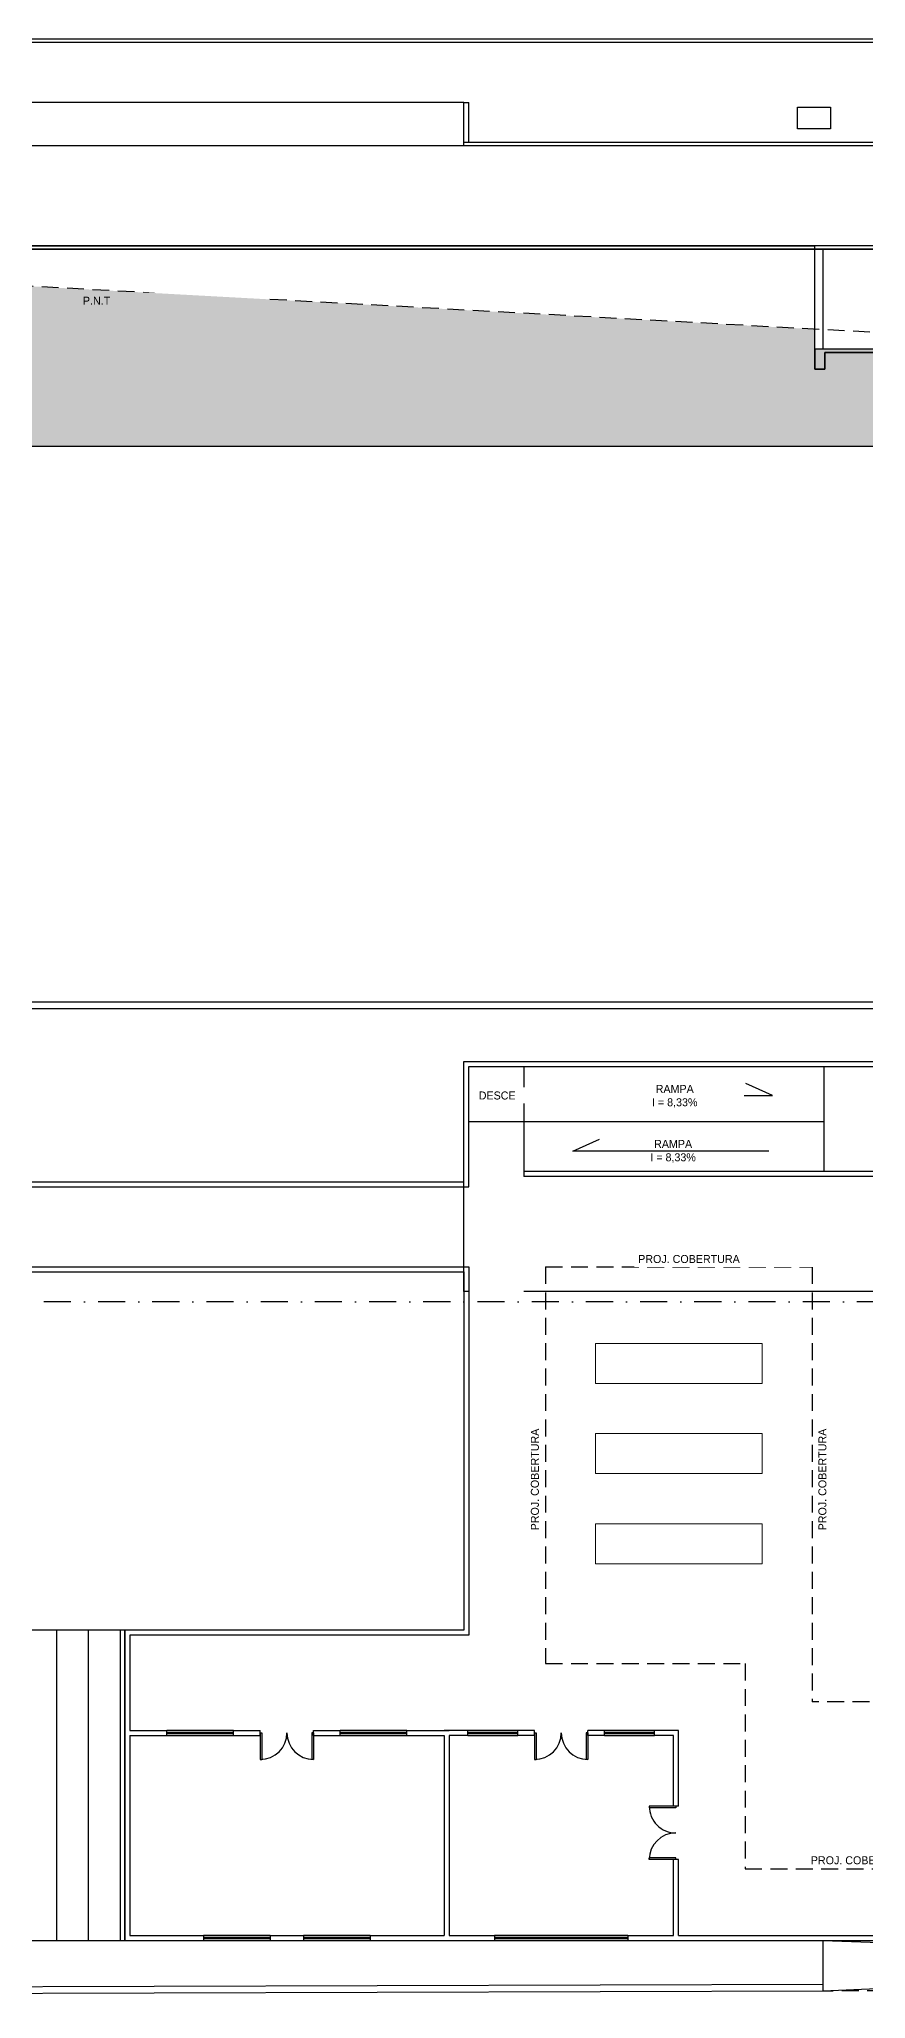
# Model space of a CAD drawing. Header units: centimetres. Extents: x 0 to 1099704, y -139216 to 99734.
# Drawn here: x 1077076 to 1079557, y 7848 to 13724 of the extents above; entities that cross this region are included whole.
import ezdxf

# ---------------------------------------------------------------- set-up
doc = ezdxf.new("R2010")
doc.units = ezdxf.units.CM
doc.header["$LTSCALE"] = 4
doc.linetypes.add('DASHDOT', pattern=[25.4, 12.7, -6.35, 0, -6.35])
doc.linetypes.add('HIDDENX2', pattern=[19.05, 12.7, -6.35])
for name, color, linetype in [('0.1', 1, 'Continuous'), ('0.2', 2, 'Continuous'), ('0.4', 4, 'Continuous'), ('0.6', 6, 'Continuous'), ('02-CONT', 2, 'Continuous'), ('03-CONT', 3, 'Continuous'), ('B-CORTE', 4, 'DASHDOT'), ('C-TEXTO-02', 2, 'Continuous'), ('VISTA3', 3, 'Continuous')]:
    doc.layers.add(name, color=color, linetype=linetype)
doc.styles.add('Símbolos', font='ERASLGHT.TTF')

# ---------------------------------------------------------------- blocks, each defined once
blk = doc.blocks.new('1_00')
for p, q in [((-129.2, 59.1), (-129.2, 109.1)), ((-129.2, 109.1), (-126.2, 109.1)), ((-126.2, 59.1), (-126.2, 109.1)), ((-29.2, 109.1), (-32.2, 109.1)), ((-32.2, 59.1), (-32.2, 109.1)), ((-29.2, 59.1), (-29.2, 109.1)), ((-129.2, 59.1), (-126.2, 59.1)), ((-29.2, 59.1), (-32.2, 59.1))]:
    blk.add_line(p, q)
at = {"color": 1}
for centre, start, end in [((-129.2, 59.1), 0, 90), ((-29.2, 59.1), 90, 180)]:
    blk.add_arc(centre, 50, start, end, dxfattribs=at)

msp = doc.modelspace()

# ---------------------------------------------------------------- hatches: boundary and pattern name
at = {"layer": '0.4', "true_color": 0xf8f3ec}
h = msp.add_hatch(dxfattribs=at)
h.set_pattern_fill('ANSI31', scale=30, angle=45)
h.set_pattern_definition([(90, (226927.4, 32923.72), (-95.25, 0), [])])
h.paths.add_polyline_path([(1075412.609, 8174.263), (1075012.609, 8174.263), (1075012.609, 7859.263), (1075412.609, 7859.263)])
h.paths.add_polyline_path([(1077332.618, 8953.137), (1075412.609, 8953.137), (1075412.609, 8023.137), (1077332.618, 8023.137)])
h.paths.add_polyline_path([(1073242.311, 9184.745), (1072337.311, 9184.745), (1072337.311, 9664.745), (1071352.311, 9664.745), (1071352.311, 8354.745), (1073242.311, 8354.745)])
at = {"layer": '03-CONT', "true_color": 0xcd6928}
h = msp.add_hatch(dxfattribs=at)
h.set_pattern_fill('AR-CONC', color=32, scale=0.01, angle=45)
h.paths.add_polyline_path([(1080208.643, 12784.462), (1082844.681, 12784.462), (1082844.681, 12734.462), (1082874.681, 12734.462), (1082874.681, 12784.462), (1083152.618, 12784.462), (1083152.618, 12734.462), (1083182.618, 12734.462), (1083182.618, 12794.462), (1079403.321, 12794.462), (1079403.321, 12734.462), (1079433.321, 12734.462), (1079433.321, 12784.462), (1079598.508, 12784.462), (1079598.508, 12734.462), (1079628.508, 12734.462), (1079628.508, 12784.462), (1079817.274, 12784.462), (1079817.274, 12734.462), (1079847.274, 12734.462), (1079847.274, 12784.462), (1080178.643, 12784.462), (1080178.643, 12734.462), (1080208.643, 12734.462)])

# ---------------------------------------------------------------- linework, layer by layer
at = {"layer": '0.1'}
for p, q in [((1078530.618, 10644.137), (1078530.618, 10329.14)), ((1079430.618, 10644.137), (1079430.618, 10329.14)), ((1078365.618, 10479.14), (1079430.618, 10479.14))]:
    msp.add_line(p, q, dxfattribs=at)
at = {"layer": '0.1', "linetype": 'HIDDENX2'}
for p, q in [((1078595.618, 10042.605), (1079395.618, 10042.605)), ((1079395.618, 10042.605), (1079395.618, 8738.137)), ((1078350.618, 9969.14), (1078350.618, 8953.137))]:
    msp.add_line(p, q, dxfattribs=at)
for points in [[(1078595.618, 10042.605), (1078595.618, 8853.137)], [(1078595.618, 8853.137), (1079194.021, 8853.137), (1079194.021, 8238.137), (1079872.618, 8238.137), (1079872.618, 8738.137), (1079395.618, 8738.137)], [(1083268.864, 7881.833), (1079428.321, 7871.334)]]:
    msp.add_lwpolyline(points, dxfattribs=at)
at = {"layer": '0.1', "lineweight": 9}
for points in [[(1078745.618, 9692.871), (1079245.618, 9692.871), (1079245.618, 9812.871), (1078745.618, 9812.871)], [(1078745.618, 9422.871), (1079245.618, 9422.871), (1079245.618, 9542.871), (1078745.618, 9542.871)], [(1078745.618, 9152.871), (1079245.618, 9152.871), (1079245.618, 9272.871), (1078745.618, 9272.871)]]:
    msp.add_lwpolyline(points, close=True, dxfattribs=at)
at = {"layer": '0.2'}
for p, q in [((1078350.618, 13534.462), (1076956.385, 13534.462)), ((1078350.618, 13404.462), (1076956.385, 13404.462)), ((1077659.219, 8653.137), (1077459.219, 8653.137)), ((1077659.219, 8647.137), (1077459.219, 8647.137)), ((1077459.219, 8644.137), (1077659.219, 8644.137)), ((1078179.219, 8653.137), (1077979.219, 8653.137)), ((1078179.219, 8647.137), (1077979.219, 8647.137)), ((1077979.219, 8644.137), (1078179.219, 8644.137)), ((1078512.42, 8653.137), (1078362.42, 8653.137)), ((1078512.42, 8647.137), (1078362.42, 8647.137)), ((1078362.42, 8644.137), (1078512.42, 8644.137)), ((1078922.42, 8653.137), (1078772.42, 8653.137)), ((1078922.42, 8647.137), (1078772.42, 8647.137)), ((1078772.42, 8644.137), (1078922.42, 8644.137)), ((1077459.219, 8638.137), (1077659.219, 8638.137)), ((1077979.219, 8638.137), (1078179.219, 8638.137)), ((1078362.42, 8638.137), (1078512.42, 8638.137)), ((1078772.42, 8638.137), (1078922.42, 8638.137)), ((1077769.219, 8038.137), (1077569.219, 8038.137)), ((1077769.219, 8032.137), (1077569.219, 8032.137)), ((1077569.219, 8029.137), (1077769.219, 8029.137)), ((1077569.219, 8023.137), (1077769.219, 8023.137)), ((1078069.219, 8038.137), (1077869.219, 8038.137)), ((1078069.219, 8032.137), (1077869.219, 8032.137)), ((1077869.219, 8029.137), (1078069.219, 8029.137)), ((1077869.219, 8023.137), (1078069.219, 8023.137)), ((1078842.42, 8038.137), (1078442.42, 8038.137)), ((1078842.42, 8032.137), (1078442.42, 8032.137)), ((1078442.42, 8029.137), (1078842.42, 8029.137)), ((1078442.42, 8023.137), (1078842.42, 8023.137)), ((1079428.321, 7871.334), (1079428.321, 8023.039, 72875.6))]:
    msp.add_line(p, q, dxfattribs=at)
msp.add_lwpolyline([(1075412.609, 8023.137), (1077332.618, 8023.137), (1077332.618, 8953.137), (1075412.609, 8953.137)], close=True, dxfattribs=at)
at = {"layer": '0.4', "linetype": 'HIDDENX2'}
msp.add_line((1083981.853, 12604.462), (1071178.508, 13304.462), dxfattribs=at)
at = {"layer": '0.4'}
for p, q in [((1083182.618, 8023.137), (1079428.321, 7871.334)), ((1079428.321, 8023.039, 72875.6), (1083268.864, 7881.833))]:
    msp.add_line(p, q, dxfattribs=at)
for points in [[(1079428.321, 7891.334), (1075412.609, 7878.57)], [(1079428.321, 7871.334), (1075412.609, 7859.263)]]:
    msp.add_lwpolyline(points, dxfattribs=at)
at = {"layer": '0.6'}
for p, q in [((1083182.618, 13724.462), (1072721.385, 13724.462)), ((1083182.618, 13714.462), (1072721.385, 13714.462)), ((1078350.618, 13414.462), (1078350.618, 13534.462)), ((1078350.618, 13534.462), (1078365.618, 13534.462)), ((1078365.618, 13414.462), (1078365.618, 13534.462)), ((1078350.618, 13404.462), (1078350.618, 13414.462)), ((1083182.618, 13414.462), (1078350.618, 13414.462)), ((1083182.618, 13404.462), (1078350.618, 13404.462)), ((1079403.321, 12784.462, -31447.939), (1079403.321, 13104.462, -40232.886)), ((1083182.618, 13104.462), (1079403.321, 13104.462)), ((1083182.618, 13094.462), (1079403.321, 13094.462)), ((1079428.321, 12794.462, -31722.469), (1079428.321, 13094.462, -39958.357)), ((1083182.618, 12794.462), (1079403.321, 12794.462)), ((1079403.321, 12734.462), (1079403.321, 12784.462)), ((1083182.618, 12784.462), (1079433.321, 12784.462)), ((1079433.321, 12784.462), (1079433.321, 12734.462)), ((1079433.321, 12734.462), (1079403.321, 12734.462)), ((1083981.853, 12503.276), (1071178.508, 12503.276)), ((1078530.618, 10329.14), (1078530.618, 10314.14)), ((1079595.618, 10314.14), (1078530.618, 10314.14)), ((1076956.385, 10027.605), (1078350.618, 10028.069)), ((1077347.618, 8653.137), (1077459.219, 8653.137)), ((1077459.219, 8638.137), (1077459.219, 8653.137)), ((1077659.219, 8653.137), (1077739.219, 8653.137)), ((1077659.219, 8638.137), (1077659.219, 8653.137)), ((1077739.219, 8638.137), (1077739.219, 8653.137)), ((1077899.219, 8653.137), (1077979.219, 8653.137)), ((1077899.219, 8638.137), (1077899.219, 8653.137)), ((1077979.219, 8638.137), (1077979.219, 8653.137)), ((1078179.219, 8653.137), (1078305.819, 8653.137)), ((1078179.219, 8638.137), (1078179.219, 8653.137)), ((1078362.42, 8638.137), (1078362.42, 8653.137)), ((1078512.42, 8638.137), (1078512.42, 8653.137)), ((1078562.42, 8638.137), (1078562.42, 8653.137)), ((1078722.42, 8638.137), (1078722.42, 8653.137)), ((1078772.42, 8638.137), (1078772.42, 8653.137)), ((1078922.42, 8638.137), (1078922.42, 8653.137)), ((1077347.618, 8638.137), (1077459.219, 8638.137)), ((1077659.219, 8638.137), (1077739.219, 8638.137)), ((1077899.219, 8638.137), (1077979.219, 8638.137)), ((1078179.219, 8638.137), (1078290.819, 8638.137)), ((1078994.021, 8425.637), (1078979.021, 8425.637)), ((1078994.021, 8265.637), (1078979.021, 8265.637)), ((1077332.618, 8023.137), (1077569.219, 8023.137)), ((1077347.618, 8038.137), (1077569.219, 8038.137)), ((1077569.219, 8038.137), (1077569.219, 8023.137)), ((1077769.219, 8038.137), (1077869.219, 8038.137)), ((1077769.219, 8038.137), (1077769.219, 8023.137)), ((1077769.219, 8023.137), (1077869.219, 8023.137)), ((1077869.219, 8038.137), (1077869.219, 8023.137)), ((1078069.219, 8038.137), (1078290.819, 8038.137)), ((1078069.219, 8038.137), (1078069.219, 8023.137)), ((1078069.219, 8023.137), (1078290.819, 8023.137)), ((1078442.42, 8038.137), (1078442.42, 8023.137)), ((1078842.42, 8038.137), (1078842.42, 8023.137)), ((1078994.021, 8038.137), (1080072.618, 8038.137)), ((1078994.021, 8023.137), (1080072.618, 8023.137))]:
    msp.add_line(p, q, dxfattribs=at)
for points in [[(1076956.385, 10042.605), (1078365.618, 10043.069), (1078365.618, 8938.602), (1077347.618, 8938.137), (1077347.618, 8653.137)], [(1078350.618, 10028.069), (1078350.618, 8953.602), (1077332.618, 8953.137), (1077332.618, 8023.137)], [(1078362.42, 8653.137), (1078290.819, 8653.137)], [(1078562.42, 8653.137), (1078512.42, 8653.137)], [(1078772.42, 8653.137), (1078722.42, 8653.137)], [(1078994.021, 8425.637), (1078994.021, 8653.137), (1078922.42, 8653.137)], [(1077347.618, 8638.137), (1077347.618, 8038.137)], [(1078290.819, 8638.137), (1078290.819, 8038.137)], [(1078362.42, 8638.137), (1078305.819, 8638.137), (1078305.819, 8038.137), (1078442.42, 8038.137)], [(1078562.42, 8638.137), (1078512.42, 8638.137)], [(1078772.42, 8638.137), (1078722.42, 8638.137)], [(1078979.021, 8425.637), (1078979.021, 8638.137), (1078922.42, 8638.137)], [(1078842.42, 8038.137), (1078979.021, 8038.137), (1078979.021, 8265.637)], [(1078994.021, 8038.137), (1078994.021, 8265.637)], [(1078290.819, 8023.137), (1078442.42, 8023.137)], [(1078842.42, 8023.137), (1078994.021, 8023.137)]]:
    msp.add_lwpolyline(points, dxfattribs=at)
at = {"layer": '03-CONT'}
msp.add_lwpolyline([(1079351.252, 13521.016), (1079450.951, 13521.016), (1079450.951, 13455.96), (1079351.252, 13455.96)], close=True, dxfattribs=at)
for points in [[(1076964.408, 13094.462), (1083182.618, 13094.462), (1083182.618, 13104.462), (1072721.385, 13104.462)], [(1079403.321, 12794.462), (1079403.321, 12734.462), (1079433.321, 12734.462), (1079433.321, 12784.462), (1079598.508, 12784.462)], [(1083182.618, 12794.462), (1079403.321, 12794.462)]]:
    msp.add_lwpolyline(points, dxfattribs=at)
at = {"layer": 'B-CORTE', "ltscale": 1.6}
msp.add_line((1084165.596, 9937.82), (1070857.251, 9937.82), dxfattribs=at)
at = {"layer": 'VISTA3'}
msp.add_lwpolyline([(1078738.791, 10556.412), (1079276.681, 10556.412), (1079196.608, 10593.163)], dxfattribs=at)

# ---------------------------------------------------------------- block references
at = {"layer": '02-CONT', "xscale": 1.599999999999993, "yscale": 1.599999999999993, "zscale": 1.599999999999993}
for p, rotation in [((1077692.542, 8740.121), 180), ((1078515.743, 8740.121), 180), ((1079081.004, 8472.314), 89.99999999999999)]:
    msp.add_blockref('1_00', p, dxfattribs=dict(at, rotation=rotation))

# ---------------------------------------------------------------- texts
at = {"layer": 'C-TEXTO-02', "insert": (1078782.288, 10423.581), "char_height": 24, "width": 391.80878, "attachment_point": 1, "style": 'Símbolos', "bg_fill": 2}
msp.add_mtext('\\pxqc;RAMPA\\PI = 8,33%', dxfattribs=at)

# ---------------------------------------------------------------- next in the draw order: linework, layer by layer
at = {"layer": '0.6'}
msp.add_line((1079595.618, 10329.14), (1078530.618, 10329.14), dxfattribs=at)
at = {"layer": 'VISTA3'}
msp.add_lwpolyline([(1079265.092, 10389.446), (1078676.942, 10389.446), (1078757.014, 10426.197)], dxfattribs=at)

# ---------------------------------------------------------------- next in the draw order: texts
at = {"layer": 'C-TEXTO-02', "char_height": 24, "style": 'Símbolos', "bg_fill": 2}
for s, insert, width, attachment_point in [('P.N.T', (1077207.101, 12952.2, -5606.206), 536.35929, 1), ('\\pxqc;RAMPA\\PI = 8,33%', (1079178.948, 10588.581), 391.80878, 3), ('PROJ. COBERTURA', (1078873.376, 10078.564), 536.35929, 1), ('PROJ. COBERTURA', (1079391.403, 8275.463), 536.35929, 1)]:
    msp.add_mtext(s, dxfattribs=dict(at, insert=insert, width=width, attachment_point=attachment_point))
at = {"layer": 'C-TEXTO-02', "char_height": 24, "width": 536.35929, "attachment_point": 1, "rotation": 90, "style": 'Símbolos', "bg_fill": 2}
for insert in [(1078551.324, 9252.826), (1079414.114, 9252.826)]:
    msp.add_mtext('PROJ. COBERTURA', dxfattribs=dict(at, insert=insert))

# ---------------------------------------------------------------- next in the draw order: hatches: boundary and pattern name
at = {"layer": '0.2'}
h = msp.add_hatch(dxfattribs=at)
h.set_pattern_fill('EARTH', color=256, scale=25, angle=45)
h.paths.add_polyline_path([(1080689.564, 12784.462), (1080208.643, 12784.462), (1080208.643, 12734.462), (1080178.643, 12734.462), (1080178.643, 12784.462), (1079847.274, 12784.462), (1079847.274, 12734.462), (1079817.274, 12734.462), (1079817.274, 12784.462), (1079628.508, 12784.462), (1079628.508, 12734.462), (1079598.508, 12734.462), (1079598.508, 12784.462), (1079433.321, 12784.462), (1079433.321, 12734.462), (1079403.321, 12734.462), (1079403.321, 12854.785), (1076964.41, 12988.128), (1076964.408, 12734.462), (1076934.408, 12734.462), (1076934.197, 12989.78), (1076592.622, 13008.455), (1076592.622, 12734.462), (1076561.902, 12734.462), (1076561.902, 13008.879), (1076296.147, 13024.665), (1076296.147, 12734.462), (1076265.688, 12734.462), (1076265.437, 13026.344), (1076001.499, 13040.774), (1076001.958, 12734.462), (1075971.958, 12734.462), (1075971.958, 13042.545), (1075051.395, 13092.651), (1075051.395, 12734.462), (1075021.395, 12734.462), (1075021.395, 13094.462), (1074587.094, 13094.462), (1074587.094, 12734.462), (1074557.094, 12734.462), (1074557.094, 13094.462), (1074371.908, 13094.462), (1074371.908, 12734.462), (1074341.908, 12734.462), (1074341.908, 13094.462), (1073906.282, 13094.462), (1073906.282, 12734.462), (1073876.282, 12734.462), (1073876.282, 13094.462), (1073416.641, 13094.462), (1073416.641, 12734.462), (1073386.641, 12734.462), (1073386.641, 13094.462), (1073141.507, 13094.462), (1073141.507, 12734.462), (1073111.507, 12734.462), (1073111.507, 13094.462), (1072751.385, 13094.462), (1072751.385, 12734.462), (1072721.385, 12734.462), (1072721.385, 13104.462), (1071178.508, 13104.462), (1071178.508, 12503.276), (1083981.853, 12503.276), (1083981.853, 12604.462)])
at = {"layer": '03-CONT', "true_color": 0x000000}
h = msp.add_hatch(dxfattribs=at)
h.set_pattern_fill('AR-CONC', color=18, scale=150, angle=45)
h.paths.add_polyline_path([(1076591.902, 13094.462), (1076934.408, 13094.462), (1076934.408, 12734.462), (1076964.408, 12734.462), (1076964.408, 13094.462), (1083182.618, 13094.462), (1083182.618, 13104.462), (1072721.385, 13104.462), (1072721.385, 12734.462), (1072751.385, 12734.462), (1072751.385, 13094.462), (1073111.507, 13094.462), (1073111.507, 12734.462), (1073141.507, 12734.462), (1073141.507, 13094.462), (1073386.641, 13094.462), (1073386.641, 12734.462), (1073416.641, 12734.462), (1073416.641, 13094.462), (1073876.282, 13094.462), (1073876.282, 12734.462), (1073906.282, 12734.462), (1073906.282, 13094.462), (1074341.908, 13094.462), (1074341.908, 12734.462), (1074371.908, 12734.462), (1074371.908, 13094.462), (1074557.094, 13094.462), (1074557.094, 12734.462), (1074587.094, 12734.462), (1074587.094, 13094.462), (1075021.395, 13094.462), (1075021.395, 12734.462), (1075051.395, 12734.462), (1075051.395, 13094.462), (1075971.958, 13094.462), (1075971.958, 12734.462), (1076001.958, 12734.462), (1076001.958, 13094.462), (1076265.688, 13094.462), (1076265.688, 12734.462), (1076295.688, 12734.462), (1076295.688, 13094.462), (1076561.902, 13094.462), (1076561.902, 12734.462), (1076591.902, 12734.462)])

# ---------------------------------------------------------------- next in the draw order: linework, layer by layer
at = {"layer": '0.6'}
for points in [[(1076956.385, 10297.601), (1078350.618, 10297.601), (1078350.618, 10659.137), (1079610.618, 10659.137), (1079610.618, 10314.14)], [(1076956.385, 10282.601), (1078365.618, 10282.601), (1078365.618, 10644.137), (1079595.618, 10644.137), (1079595.618, 10329.14)]]:
    msp.add_lwpolyline(points, dxfattribs=at)
for points in [[(1072751.385, 13094.462, 0), (1072751.385, 12734.462, 0), (1072721.385, 12734.462, 0), (1072721.385, 13104.462, 0), (1079403.321, 13104.462, -40232.886)], [(1079403.321, 13094.462, -40232.886), (1076964.408, 13094.462, -25547.847), (1076964.408, 12734.462, -25547.847), (1076934.408, 12734.462, -25547.847), (1076934.408, 13094.462, -25547.847)]]:
    msp.add_polyline3d(points, dxfattribs=at)

# ---------------------------------------------------------------- next in the draw order: texts
at = {"layer": 'C-TEXTO-02', "insert": (1078394.913, 10568.885), "char_height": 24, "width": 391.80878, "attachment_point": 1, "style": 'Símbolos', "bg_fill": 2}
msp.add_mtext('DESCE', dxfattribs=at)

# ---------------------------------------------------------------- next in the draw order: linework, layer by layer
at = {"layer": '0.4'}
for points in [[(1070931.162, 7848.105), (1070911.56, 7848.052), (1071293.446, 10837.601), (1084293.886, 10837.601), (1083455.956, 8421.334)], [(1070934.285, 7868.114), (1071311.054, 10817.601), (1084265.782, 10817.601), (1083441.723, 8441.334)]]:
    msp.add_lwpolyline(points, dxfattribs=at)
at = {"layer": '0.6'}
msp.add_lwpolyline([(1078365.618, 9969.14), (1078350.618, 9969.14), (1078350.618, 10659.137), (1079610.618, 10659.137), (1079610.618, 9969.14), (1078530.618, 9969.14)], dxfattribs=at)

doc.saveas('drawing.dxf')
